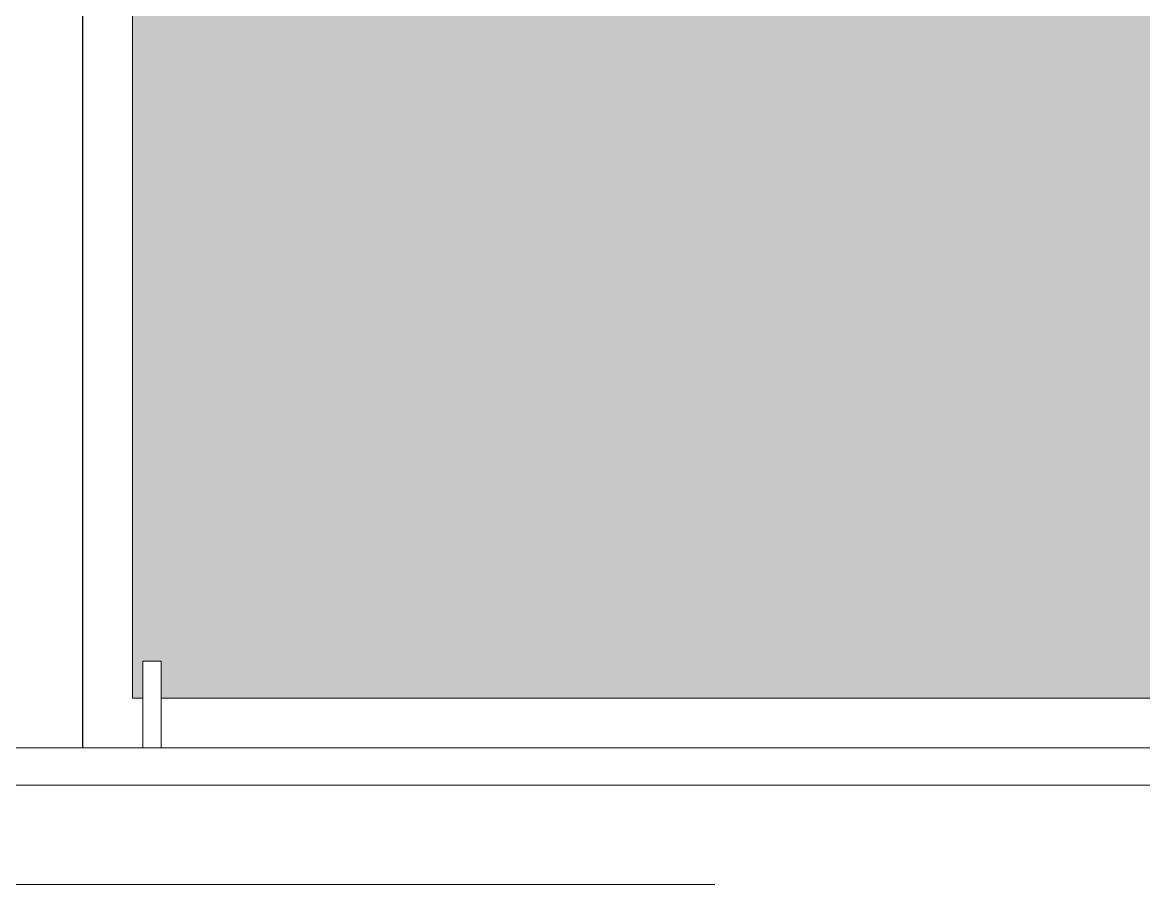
# Model space of a CAD drawing. Header units: inches. Extents: x -675 to 994, y 1246 to 1805.
# Drawn here: x 23.5 to 68.62, y 1470.74 to 1505.45 of the extents above; entities that cross this region are included whole.
import ezdxf

# ---------------------------------------------------------------- set-up
doc = ezdxf.new("R2010")
doc.units = ezdxf.units.IN
doc.header["$MEASUREMENT"] = 0
for name, color, linetype, lineweight in [('A-GLAZ', 151, 'Continuous', 18), ('A-WALL', 113, 'Continuous', 25), ('I-FURN', 30, 'Continuous', 18), ('Q-CASE', 31, 'Continuous', 18)]:
    doc.layers.add(name, color=color, linetype=linetype, lineweight=lineweight)

# ---------------------------------------------------------------- blocks, each defined once
blk = doc.blocks.new('Round Dining1 - Round Dining-5172731-Section F')
at = {"layer": 'I-FURN', "flags": 128}
for points in [[(3.437, 1470.74), (3.718, 1470.74), (4.276, 1470.74), (5.106, 1470.74), (6.197, 1470.74), (7.537, 1470.74), (9.109, 1470.74), (10.897, 1470.74), (12.877, 1470.74), (15.028, 1470.74), (17.324, 1470.74), (19.738, 1470.74), (22.242, 1470.74), (24.806, 1470.74), (27.401, 1470.74)], [(27.401, 1470.74), (29.996, 1470.74), (32.561, 1470.74), (35.065, 1470.74), (37.479, 1470.74), (39.775, 1470.74), (41.926, 1470.74), (43.906, 1470.74), (45.693, 1470.74), (47.266, 1470.74), (48.606, 1470.74), (49.697, 1470.74), (50.527, 1470.74), (51.085, 1470.74), (51.366, 1470.74)]]:
    blk.add_lwpolyline(points, dxfattribs=at)
blk = doc.blocks.new('Variable Window - Variable Window 1-B-6044151-Section F')
at = {"layer": 'A-GLAZ'}
blk.add_hatch(color=256, dxfattribs=at).paths.add_polyline_path([(50.089, 1478.24), (78.197, 1478.24), (78.197, 1555.24), (27.924, 1555.24), (27.924, 1478.24), (28.339, 1478.24), (28.339, 1479.74), (29.089, 1479.74), (29.089, 1478.24)], flags=0)
for p, q in [((27.924, 1555.24), (27.924, 1478.24)), ((27.924, 1478.24), (28.339, 1478.24)), ((29.089, 1478.24), (78.197, 1478.24))]:
    blk.add_line(p, q, dxfattribs=at)
blk = doc.blocks.new('Fully Adjust Island - Fully Adjust Island-5612873-Section F')
at = {"layer": 'Q-CASE'}
for p, q in [((28.339, 1479.74), (29.089, 1479.74)), ((28.339, 1476.24), (28.339, 1479.74)), ((29.089, 1476.24), (29.089, 1479.74))]:
    blk.add_line(p, q, dxfattribs=at)
blk = doc.blocks.new('Counter Top w Sink Hole - 24_ Depth-5539937-Section F')
at = {"layer": 'Q-CASE'}
for p, q in [((-21.803, 1476.24), (79.197, 1476.24)), ((79.197, 1474.74), (-21.803, 1474.74))]:
    blk.add_line(p, q, dxfattribs=at)

msp = doc.modelspace()

# ---------------------------------------------------------------- linework, layer by layer
at = {"layer": 'A-WALL'}
msp.add_line((25.924, 1476.24), (25.924, 1557.24), dxfattribs=at)

# ---------------------------------------------------------------- block references
at = {"layer": 'A-GLAZ'}
msp.add_blockref('Variable Window - Variable Window 1-B-6044151-Section F', (0, 0), dxfattribs=at)
at = {"layer": 'I-FURN'}
msp.add_blockref('Round Dining1 - Round Dining-5172731-Section F', (0, 0), dxfattribs=at)
at = {"layer": 'Q-CASE'}
for name in ['Fully Adjust Island - Fully Adjust Island-5612873-Section F', 'Counter Top w Sink Hole - 24_ Depth-5539937-Section F']:
    msp.add_blockref(name, (0, 0), dxfattribs=at)

doc.saveas('drawing.dxf')
